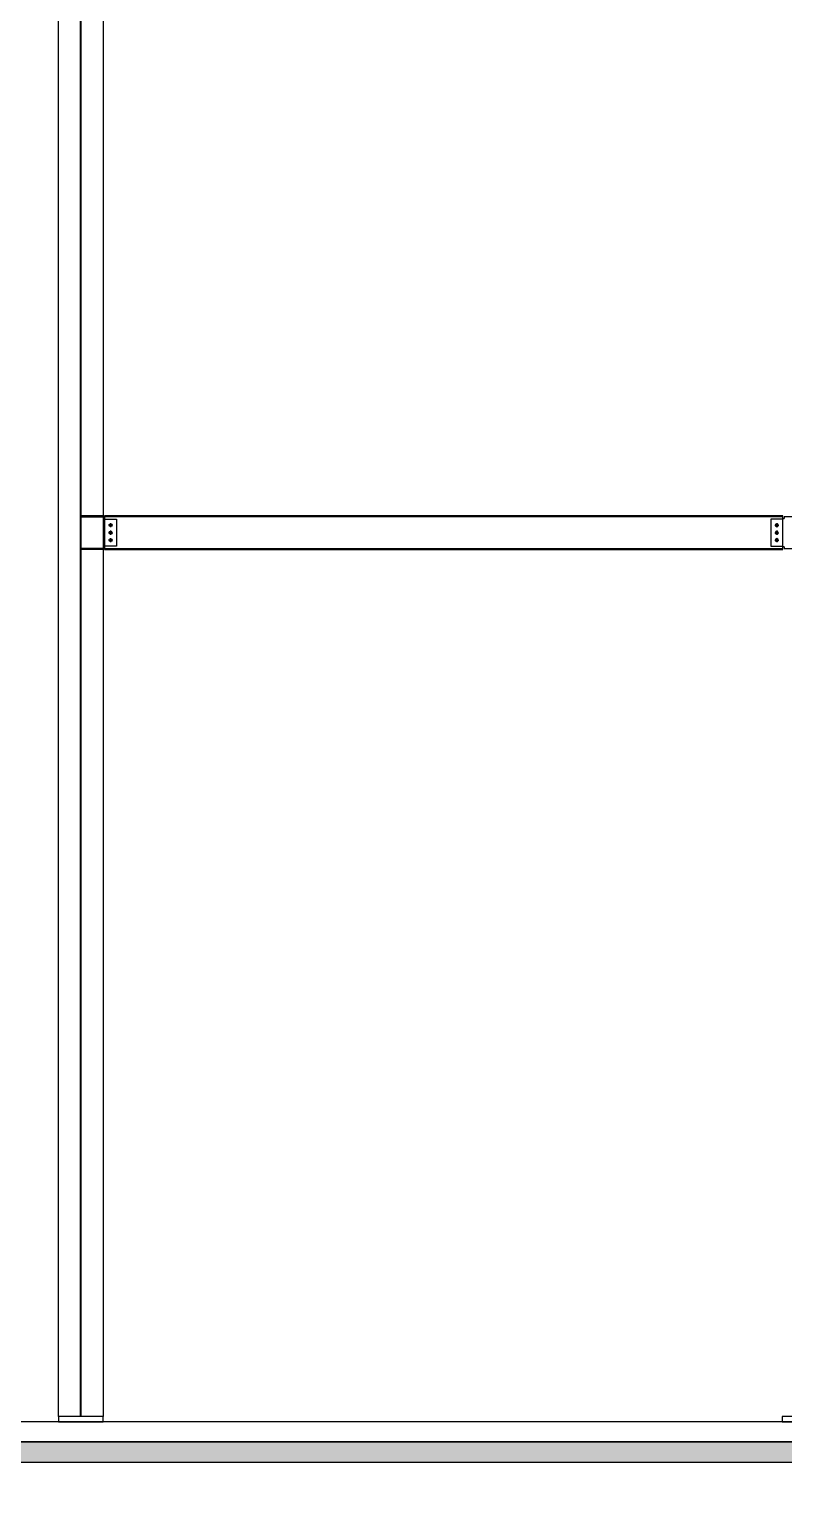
# Model space of a CAD drawing. Header units: inches. Extents: x 315041 to 662841, y -45540 to -35018.
# Drawn here: x 331230.8 to 331286.7, y -36481.4 to -36372 of the extents above; entities that cross this region are included whole.
import ezdxf

# ---------------------------------------------------------------- set-up
doc = ezdxf.new("R2010")
doc.units = ezdxf.units.IN
doc.header["$MEASUREMENT"] = 0
for name, color, linetype in [('2', 2, 'Continuous'), ('7', 7, 'Continuous'), ('8', 8, 'Continuous')]:
    doc.layers.add(name, color=color, linetype=linetype)

# ---------------------------------------------------------------- blocks, each defined once
blk = doc.blocks.new('A$C2C995D6F')
at = {"layer": '7'}
for p, q in [((0.252, 0.126), (0, 0.126)), ((0.126, 0.252), (0.126, 0))]:
    blk.add_line(p, q, dxfattribs=at)
blk.add_circle((0.126, 0.126), 0.0917, dxfattribs=at)

msp = doc.modelspace()

# ---------------------------------------------------------------- hatches: boundary and pattern name
h = msp.add_hatch()
h.set_pattern_fill('AR-CONC', color=8, scale=0.25, style=0)
h.set_pattern_definition([(130, (654718.8724, 2249.0937), (-1.7931504565, -0.1568803375), [0.1875, -2.0625]), (185, (654718.8724, 2249.0937), (0.346878334, 1.880480334), [0.15, -1.65]), (79.5486, (654718.723, 2249.0807), (-1.446273454, 1.723598855), [0.159350475, -1.75285528]), (133.8158, (654718.8724, 2249.5937), (-2.668102622, -0.413797536), [0.28125, -3.09375]), (83.3644, (654718.65, 2249.5593), (-2.336656764, 2.435294677), [0.23902572, -2.6292825]), (188.8158, (654718.8724, 2249.5937), (-2.336654863, 2.435296502), [0.225, -2.475]), (159, (654718.6224, 2249.4687), (-1.49226763, -1.0065472267), [0.1875, -2.0625]), (214, (654718.6224, 2249.4687), (-0.60828833, 1.812875113), [0.15, -1.65]), (108.5486, (654718.498, 2249.3849), (-2.100556571, 0.806326242), [0.159350475, -1.75285528]), (142.5, (654718.8724, 2249.09374), (-0.0303996383, 0.8322346346), [0, -1.63, 0, -1.675, 0, -1.65625]), (172.5, (654718.8724, 2249.0937), (-0.6576738436, 0.9860292797), [0, -0.955, 0, -1.5925, 0, -0.63125]), (212.5, (654719.4299, 2249.09374), (-1.3345560904, -0.0563871793), [0, -0.625, 0, -1.95, 0, -2.5875]), (222.5, (654719.6799, 2249.0937), (-1.4579654234, 0.250262456), [0, -0.8125, 0, -1.295, 0, -1.8375])])
h.paths.add_polyline_path([(331291.0292, -36478.378), (331291.0292, -36481.378), (331292.5292, -36481.378), (331309.0739, -36481.378), (331309.0739, -36479.878), (331292.5292, -36479.878), (331292.5292, -36476.878), (331291.0292, -36476.878), (330963.8227, -36476.878), (330963.8227, -36478.378)])

# ---------------------------------------------------------------- linework, layer by layer
at = {"color": 8}
msp.add_line((331325.481, -36476.878), (331285.5584, -36476.878), dxfattribs=at)
for points in [[(330924.0289, -36476.878), (331292.5293, -36476.878), (331292.5293, -36475.3844), (330924.0289, -36475.3844)], [(331291.0292, -36478.378), (331291.0292, -36481.378), (331292.5292, -36481.378), (331309.0739, -36481.378), (331309.0739, -36479.878), (331292.5292, -36479.878), (331292.5292, -36476.878), (331291.0292, -36476.878), (330963.8227, -36476.878), (330963.8227, -36478.378)]]:
    msp.add_lwpolyline(points, close=True, dxfattribs=at)
at = {"layer": '2', "color": 9}
for p, q in [((331234.5498, -36474.9883), (331234.5498, -36219.8241)), ((331234.6098, -36474.9883), (331234.6098, -36219.8241))]:
    msp.add_line(p, q, dxfattribs=at)
for points in [[(331232.9298, -36219.8241), (331236.2298, -36219.8241), (331236.2298, -36474.9883), (331232.9298, -36474.9883)], [(331234.6098, -36408.208), (331236.2298, -36408.208), (331236.2298, -36408.128), (331234.6098, -36408.128)], [(331236.3298, -36410.628), (331286.6795, -36410.628), (331286.6795, -36408.128), (331236.3298, -36408.128)], [(331234.6098, -36410.548), (331236.2298, -36410.548), (331236.2298, -36410.628), (331234.6098, -36410.628)]]:
    msp.add_lwpolyline(points, close=True, dxfattribs=at)
msp.add_lwpolyline([(331234.6098, -36408.208), (331236.2298, -36408.208), (331236.2298, -36408.278, 0.41421356), (331236.3298, -36408.378), (331237.2298, -36408.378), (331237.2298, -36410.378), (331236.3298, -36410.378, 0.41421356), (331236.2298, -36410.478), (331236.2298, -36410.548), (331234.6098, -36410.548), (331234.6098, -36408.208)], format="xyb", dxfattribs=at)
for points in [[(331286.6795, -36408.208), (331236.3298, -36408.208)], [(331236.3298, -36410.548), (331286.6795, -36410.548)]]:
    msp.add_lwpolyline(points, dxfattribs=at)
at = {"layer": '8'}
msp.add_lwpolyline([(331288.2495, -36408.208), (331286.7795, -36408.208), (331286.7795, -36408.278, -0.41421356), (331286.6795, -36408.378), (331285.7795, -36408.378), (331285.7795, -36410.378), (331286.6795, -36410.378, -0.41421356), (331286.7795, -36410.478), (331286.7795, -36410.548), (331288.2495, -36410.548), (331288.2495, -36408.208)], format="xyb", dxfattribs=at)
for points in [[(331232.9298, -36475.3844), (331236.2298, -36475.3844), (331236.2298, -36474.9883), (331232.9298, -36474.9883)], [(331286.6295, -36475.3844), (331289.9295, -36475.3844), (331289.9295, -36474.9883), (331286.6295, -36474.9883)]]:
    msp.add_lwpolyline(points, close=True, dxfattribs=at)

# ---------------------------------------------------------------- block references
at = {"layer": '2', "color": 9, "xscale": 1.200000000011642, "yscale": 1.200000000000728, "zscale": 1.2}
for p in [(331236.6287, -36408.9791), (331236.6287, -36409.5291), (331236.6287, -36410.0791)]:
    msp.add_blockref('A$C2C995D6F', p, dxfattribs=at)
at = {"layer": '8', "xscale": -1.200000000011642, "yscale": 1.200000000000728, "zscale": 1.2}
for p in [(331286.3806, -36408.9791), (331286.3806, -36409.5291), (331286.3806, -36410.0791)]:
    msp.add_blockref('A$C2C995D6F', p, dxfattribs=at)

doc.saveas('drawing.dxf')
